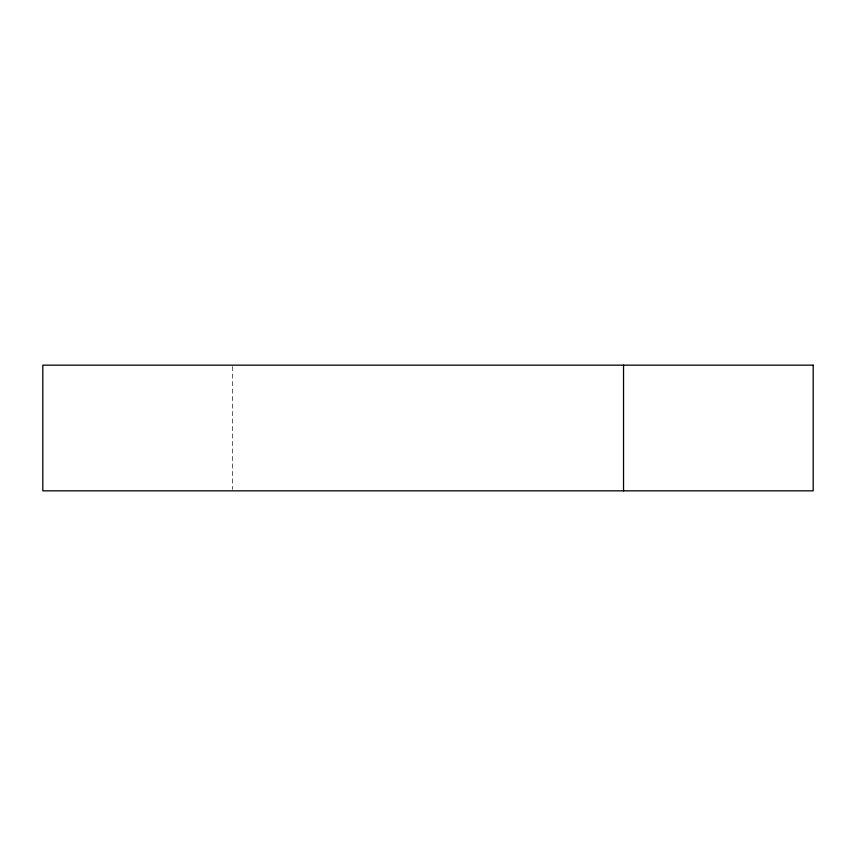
<?xml version="1.0" encoding="UTF-8"?>
<svg xmlns="http://www.w3.org/2000/svg" width="856" height="856" viewBox="0 0 856 856"><rect width="100%" height="100%" fill="white"/><g stroke="black" fill="none" stroke-linecap="round" stroke-linejoin="round"><path stroke-width="0.64" stroke-dasharray="4.28 3.21" d="M232.468 366.496L232.468 489.504"/><path stroke-width="1.28" d="M623.532 365.159L623.532 490.841M813.2 365.159L42.8 365.159L42.8 490.841L813.2 490.841L813.2 365.159"/></g></svg>
